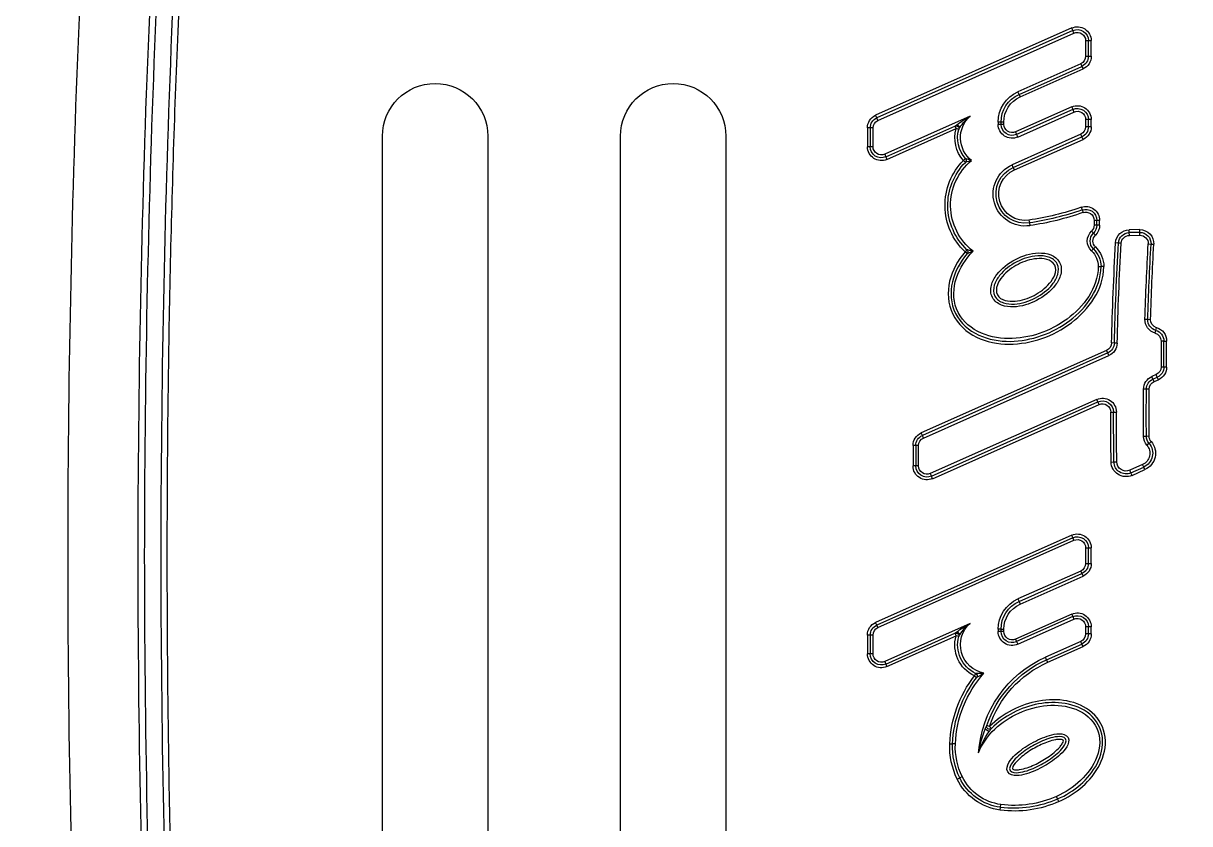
# Model space of a CAD drawing. Header units: inches. Extents: x -11 to 1838, y 0 to 1742.
# Drawn here: x 592.676 to 594.759, y 1070.773 to 1072.201 of the extents above; entities that cross this region are included whole.
import ezdxf

# ---------------------------------------------------------------- set-up
doc = ezdxf.new("R2010")
doc.units = ezdxf.units.IN
doc.header["$LTSCALE"] = 96
doc.header["$MEASUREMENT"] = 0
doc.layers.add('20', color=7, linetype='Continuous')
doc.layers.add('A-Flor-Pfix-Neww', color=7, linetype='Continuous')
doc.layers.add('Hatch', color=254, linetype='Continuous', lineweight=60)

# ---------------------------------------------------------------- blocks, each defined once
blk = doc.blocks.new('foutain-single')
at = {"layer": '20', "color": 7, "linetype": 'Continuous'}
for p, q in [((2492.8781, 1139.2172), (2492.8801, 1139.2217)), ((2493.2281, 1139.0613), (2492.8781, 1139.2172)), ((2492.8801, 1139.2217), (2492.8822, 1139.2263)), ((2492.8801, 1139.2217), (2493.2301, 1139.0659)), ((2492.8822, 1139.2263), (2493.2322, 1139.0705)), ((2492.8473, 1139.1759), (2492.8473, 1139.2037)), ((2492.8523, 1139.2037), (2492.8473, 1139.2037)), ((2492.8523, 1139.1759), (2492.8523, 1139.2037)), ((2492.8573, 1139.2037), (2492.8523, 1139.2037)), ((2492.8573, 1139.2037), (2492.8573, 1139.1759)), ((2492.8523, 1139.1759), (2492.8473, 1139.1759)), ((2492.8573, 1139.1759), (2492.8523, 1139.1759)), ((2492.864, 1139.1578), (2492.862, 1139.1532)), ((2492.9741, 1139.1033), (2492.862, 1139.1532)), ((2492.8661, 1139.1623), (2492.864, 1139.1578)), ((2492.9762, 1139.1078), (2492.864, 1139.1578)), ((2492.8661, 1139.1623), (2492.9782, 1139.1124)), ((2492.9762, 1139.1078), (2492.9741, 1139.1033)), ((2492.9762, 1139.1078), (2492.9782, 1139.1124)), ((2492.8822, 1139.0855), (2492.8801, 1139.0809)), ((2492.8822, 1139.0855), (2492.9825, 1139.0408)), ((2492.8473, 1139.0501), (2492.8473, 1139.0628)), ((2492.8473, 1139.0628), (2492.8523, 1139.0628)), ((2492.8523, 1139.0501), (2492.8523, 1139.0628)), ((2492.8523, 1139.0628), (2492.8573, 1139.0628)), ((2492.8573, 1139.0628), (2492.8573, 1139.0501)), ((2492.8801, 1139.0809), (2492.8781, 1139.0763)), ((2492.9785, 1139.0316), (2492.8781, 1139.0763)), ((2492.8801, 1139.0809), (2492.9805, 1139.0362)), ((2493.0636, 1139.0688), (2493.2161, 1139.0009)), ((2493.2281, 1139.0613), (2493.2301, 1139.0659)), ((2493.2301, 1139.0659), (2493.2322, 1139.0705)), ((2492.8473, 1139.0501), (2492.8523, 1139.0501)), ((2492.8523, 1139.0501), (2492.8573, 1139.0501)), ((2492.9825, 1139.0408), (2492.9805, 1139.0362)), ((2493.0034, 1139.0543), (2493.0034, 1139.0582)), ((2493.0034, 1139.0582), (2493.0084, 1139.0582)), ((2493.0034, 1139.0543), (2493.0084, 1139.0543)), ((2493.0084, 1139.0543), (2493.0084, 1139.0582)), ((2493.0084, 1139.0582), (2493.0134, 1139.0582)), ((2493.0084, 1139.0543), (2493.0134, 1139.0543)), ((2493.0134, 1139.0582), (2493.0134, 1139.0543)), ((2493.0838, 1139.0454), (2493.0886, 1139.0467)), ((2493.0907, 1139.0513), (2493.0886, 1139.0467)), ((2493.212, 1138.9918), (2493.0886, 1139.0467)), ((2493.214, 1138.9963), (2493.0907, 1139.0513)), ((2493.2369, 1139.0144), (2493.2369, 1139.0478)), ((2493.2369, 1139.0478), (2493.2419, 1139.0478)), ((2493.2419, 1139.0478), (2493.2419, 1139.0144)), ((2493.2419, 1139.0478), (2493.2469, 1139.0478)), ((2493.2469, 1139.0478), (2493.2469, 1139.0144)), ((2492.862, 1139.0275), (2492.864, 1139.032)), ((2492.9845, 1138.9729), (2492.862, 1139.0275)), ((2492.864, 1139.032), (2492.8661, 1139.0366)), ((2492.9866, 1138.9775), (2492.864, 1139.032)), ((2492.8661, 1139.0366), (2492.9886, 1138.9821)), ((2492.9805, 1139.0362), (2492.9785, 1139.0316)), ((2493.4996, 1139.0333), (2493.4996, 1137.5333)), ((2493.6876, 1137.5333), (2493.6876, 1139.0333)), ((2493.9246, 1139.0333), (2493.9246, 1137.5333)), ((2494.1126, 1137.5333), (2494.1126, 1139.0333)), ((2493.2161, 1139.0009), (2493.214, 1138.9963)), ((2493.2369, 1139.0144), (2493.2419, 1139.0144)), ((2493.2419, 1139.0144), (2493.2469, 1139.0144)), ((2492.9866, 1138.9775), (2492.9886, 1138.9821)), ((2493.0718, 1138.9933), (2493.0756, 1138.99)), ((2493.072, 1138.9865), (2493.0756, 1138.99)), ((2493.214, 1138.9963), (2493.212, 1138.9918)), ((2492.9845, 1138.9729), (2492.9866, 1138.9775)), ((2492.8637, 1138.9016), (2492.862, 1138.8969)), ((2492.8653, 1138.9063), (2492.8637, 1138.9016)), ((2492.8323, 1138.8743), (2492.8323, 1138.8829)), ((2492.8323, 1138.8829), (2492.8373, 1138.8829)), ((2492.8323, 1138.8743), (2492.8373, 1138.8743)), ((2492.8373, 1138.8743), (2492.8373, 1138.8829)), ((2492.8373, 1138.8829), (2492.8423, 1138.8829)), ((2492.8373, 1138.8743), (2492.8423, 1138.8743)), ((2492.8423, 1138.8829), (2492.8423, 1138.8743)), ((2492.9578, 1138.8784), (2492.9571, 1138.8734)), ((2492.9586, 1138.8833), (2492.9578, 1138.8784)), ((2492.7606, 1138.8614), (2492.7607, 1138.8664)), ((2492.7606, 1138.8614), (2492.7794, 1138.8611)), ((2492.7606, 1138.8564), (2492.7606, 1138.8614)), ((2492.7793, 1138.8561), (2492.7606, 1138.8564)), ((2492.7607, 1138.8664), (2492.7795, 1138.8661)), ((2492.7793, 1138.8561), (2492.7794, 1138.8611)), ((2492.7794, 1138.8611), (2492.7795, 1138.8661)), ((2492.8398, 1138.8565), (2492.8433, 1138.8601)), ((2492.8433, 1138.8601), (2492.8468, 1138.8637)), ((2492.7406, 1138.8405), (2492.7356, 1138.8402)), ((2492.7456, 1138.8408), (2492.7406, 1138.8405)), ((2492.7939, 1138.8422), (2492.7989, 1138.8424)), ((2492.7989, 1138.8424), (2492.8039, 1138.8427)), ((2492.8398, 1138.8355), (2492.8433, 1138.8319)), ((2492.8468, 1138.8283), (2492.8433, 1138.8319)), ((2493.0688, 1138.8236), (2493.0726, 1138.8268)), ((2493.0692, 1138.8305), (2493.0726, 1138.8268)), ((2492.8248, 1138.8005), (2492.8298, 1138.8005)), ((2492.8248, 1138.8003), (2492.8298, 1138.8003)), ((2492.8348, 1138.8004), (2492.8298, 1138.8004)), ((2492.8298, 1138.8003), (2492.8298, 1138.8004)), ((2492.732, 1138.6866), (2492.7307, 1138.6914)), ((2492.7334, 1138.6818), (2492.732, 1138.6866)), ((2492.7464, 1138.7063), (2492.7414, 1138.7061)), ((2492.7514, 1138.7064), (2492.7464, 1138.7063)), ((2492.7127, 1138.6212), (2492.7127, 1138.6676)), ((2492.7177, 1138.6676), (2492.7127, 1138.6676)), ((2492.7177, 1138.6212), (2492.7177, 1138.6676)), ((2492.7177, 1138.6676), (2492.7227, 1138.6676)), ((2492.7227, 1138.6676), (2492.7227, 1138.6212)), ((2492.801, 1138.6639), (2492.806, 1138.664)), ((2492.806, 1138.664), (2492.811, 1138.6641)), ((2492.8157, 1138.6418), (2492.8177, 1138.6463)), ((2492.8177, 1138.6463), (2492.8198, 1138.6509)), ((2492.8177, 1138.6463), (2493.1487, 1138.499)), ((2492.8198, 1138.6509), (2493.1507, 1138.5035)), ((2493.1467, 1138.4944), (2492.8157, 1138.6418)), ((2492.7127, 1138.6212), (2492.7177, 1138.6212)), ((2492.7177, 1138.6212), (2492.7227, 1138.6212)), ((2492.7274, 1138.5985), (2492.7294, 1138.6031)), ((2492.7294, 1138.6031), (2492.7315, 1138.6076)), ((2492.7371, 1138.5997), (2492.7294, 1138.6031)), ((2492.7315, 1138.6076), (2492.7391, 1138.6042)), ((2492.7371, 1138.5997), (2492.7391, 1138.6042)), ((2492.735, 1138.5951), (2492.7274, 1138.5985)), ((2492.735, 1138.5951), (2492.7371, 1138.5997)), ((2492.7438, 1138.5817), (2492.7488, 1138.5818)), ((2492.7488, 1138.5818), (2492.7538, 1138.5818)), ((2492.8353, 1138.5589), (2492.8373, 1138.5634)), ((2492.8373, 1138.5634), (2493.1346, 1138.4311)), ((2492.8075, 1138.5408), (2492.8025, 1138.5408)), ((2492.8125, 1138.5408), (2492.8075, 1138.5408)), ((2492.8333, 1138.5543), (2492.8353, 1138.5589)), ((2493.1306, 1138.4219), (2492.8333, 1138.5543)), ((2493.1326, 1138.4265), (2492.8353, 1138.5589)), ((2493.1467, 1138.4944), (2493.1487, 1138.499)), ((2493.1487, 1138.499), (2493.1507, 1138.5035)), ((2492.7403, 1138.488), (2492.7441, 1138.4847)), ((2492.7439, 1138.4975), (2492.7489, 1138.4974)), ((2492.7441, 1138.4847), (2492.7479, 1138.4814)), ((2492.7489, 1138.4974), (2492.7539, 1138.4974)), ((2493.1555, 1138.4446), (2493.1555, 1138.4809)), ((2493.1555, 1138.4809), (2493.1605, 1138.4809)), ((2493.1605, 1138.4809), (2493.1605, 1138.4446)), ((2493.1605, 1138.4809), (2493.1655, 1138.4809)), ((2493.1655, 1138.4809), (2493.1655, 1138.4446)), ((2492.7515, 1138.438), (2492.7535, 1138.4426)), ((2492.7745, 1138.4278), (2492.7515, 1138.438)), ((2492.7535, 1138.4426), (2492.7556, 1138.4472)), ((2492.7765, 1138.4324), (2492.7535, 1138.4426)), ((2492.7556, 1138.4472), (2492.7786, 1138.4369)), ((2492.7765, 1138.4324), (2492.7786, 1138.4369)), ((2492.8068, 1138.4517), (2492.8018, 1138.4518)), ((2492.8118, 1138.4516), (2492.8068, 1138.4517)), ((2493.1555, 1138.4446), (2493.1605, 1138.4446)), ((2493.1605, 1138.4446), (2493.1655, 1138.4446)), ((2492.7745, 1138.4278), (2492.7765, 1138.4324)), ((2493.1306, 1138.4219), (2493.1326, 1138.4265)), ((2493.1346, 1138.4311), (2493.1326, 1138.4265)), ((2492.8781, 1138.3119), (2492.8801, 1138.3165)), ((2493.2281, 1138.1561), (2492.8781, 1138.3119)), ((2492.8801, 1138.3165), (2492.8822, 1138.3211)), ((2492.8801, 1138.3165), (2493.2301, 1138.1607)), ((2492.8822, 1138.3211), (2493.2322, 1138.1652)), ((2492.8473, 1138.2706), (2492.8473, 1138.2984)), ((2492.8523, 1138.2984), (2492.8473, 1138.2984)), ((2492.8523, 1138.2706), (2492.8523, 1138.2984)), ((2492.8573, 1138.2984), (2492.8523, 1138.2984)), ((2492.8573, 1138.2984), (2492.8573, 1138.2706)), ((2492.8523, 1138.2706), (2492.8473, 1138.2706)), ((2492.8573, 1138.2706), (2492.8523, 1138.2706)), ((2492.864, 1138.2525), (2492.862, 1138.248)), ((2492.8661, 1138.2571), (2492.864, 1138.2525)), ((2492.9762, 1138.2026), (2492.864, 1138.2525)), ((2492.8661, 1138.2571), (2492.9782, 1138.2072)), ((2492.9741, 1138.198), (2492.862, 1138.248)), ((2492.9762, 1138.2026), (2492.9741, 1138.198)), ((2492.9782, 1138.2072), (2492.9762, 1138.2026)), ((2492.8801, 1138.1756), (2492.8781, 1138.1711)), ((2492.9785, 1138.1264), (2492.8781, 1138.1711)), ((2492.8822, 1138.1802), (2492.8801, 1138.1756)), ((2492.8801, 1138.1756), (2492.9805, 1138.131)), ((2492.8822, 1138.1802), (2492.9825, 1138.1355)), ((2492.8473, 1138.1449), (2492.8473, 1138.1576)), ((2492.8473, 1138.1576), (2492.8523, 1138.1576)), ((2492.8523, 1138.1449), (2492.8523, 1138.1576)), ((2492.8523, 1138.1576), (2492.8573, 1138.1576)), ((2492.8573, 1138.1576), (2492.8573, 1138.1449)), ((2493.0034, 1138.149), (2493.0034, 1138.153)), ((2493.0084, 1138.153), (2493.0034, 1138.153)), ((2493.0034, 1138.149), (2493.0084, 1138.149)), ((2493.0084, 1138.149), (2493.0084, 1138.153)), ((2493.0084, 1138.153), (2493.0134, 1138.153)), ((2493.0084, 1138.149), (2493.0134, 1138.149)), ((2493.0134, 1138.153), (2493.0134, 1138.149)), ((2493.0636, 1138.1636), (2493.2161, 1138.0957)), ((2493.0907, 1138.146), (2493.0886, 1138.1415)), ((2493.214, 1138.0911), (2493.0907, 1138.146)), ((2493.2281, 1138.1561), (2493.2301, 1138.1607)), ((2493.2301, 1138.1607), (2493.2322, 1138.1652)), ((2492.8473, 1138.1449), (2492.8523, 1138.1449)), ((2492.8523, 1138.1449), (2492.8573, 1138.1449)), ((2492.862, 1138.1222), (2492.864, 1138.1268)), ((2492.864, 1138.1268), (2492.8661, 1138.1314)), ((2492.927, 1138.0988), (2492.864, 1138.1268)), ((2492.8661, 1138.1314), (2492.9291, 1138.1033)), ((2492.9805, 1138.131), (2492.9785, 1138.1264)), ((2492.9825, 1138.1355), (2492.9805, 1138.131)), ((2493.0838, 1138.1402), (2493.0886, 1138.1415)), ((2493.212, 1138.0865), (2493.0886, 1138.1415)), ((2493.2369, 1138.1092), (2493.2369, 1138.1426)), ((2493.2369, 1138.1426), (2493.2419, 1138.1426)), ((2493.2419, 1138.1426), (2493.2419, 1138.1092)), ((2493.2419, 1138.1426), (2493.2469, 1138.1426)), ((2493.2469, 1138.1426), (2493.2469, 1138.1092)), ((2492.925, 1138.0942), (2492.862, 1138.1222)), ((2492.927, 1138.0988), (2492.9291, 1138.1033)), ((2493.2369, 1138.1092), (2493.2419, 1138.1092)), ((2493.2419, 1138.1092), (2493.2469, 1138.1092)), ((2492.925, 1138.0942), (2492.927, 1138.0988)), ((2493.214, 1138.0911), (2493.212, 1138.0865)), ((2493.2161, 1138.0957), (2493.214, 1138.0911)), ((2493.0519, 1138.0667), (2493.0559, 1138.0698)), ((2493.0537, 1138.0743), (2493.0559, 1138.0698)), ((2493.029, 1137.9795), (2493.0255, 1137.976)), ((2493.029, 1137.9795), (2493.0338, 1137.9811)), ((2493.0899, 1137.9485), (2493.0949, 1137.9487)), ((2493.0999, 1137.9489), (2493.0949, 1137.9487)), ((2493.0821, 1137.8879), (2493.0776, 1137.8901)), ((2493.0866, 1137.8857), (2493.0821, 1137.8879)), ((2492.9074, 1137.8502), (2492.9094, 1137.8548)), ((2492.9054, 1137.8456), (2492.9074, 1137.8502)), ((2493.0091, 1137.8353), (2493.0085, 1137.8403)), ((2493.0097, 1137.8304), (2493.0091, 1137.8353))]:
    blk.add_line(p, q, dxfattribs=at)
for centre, radius, start, end in [((2492.8721, 1139.2037), 0.0248, 66, 180), ((2492.8721, 1139.2037), 0.0198, 66, 180), ((2492.8721, 1139.2037), 0.0148, 66, 180), ((2492.8721, 1139.1759), 0.0248, 180, 246), ((2492.8721, 1139.1759), 0.0198, 180, 246), ((2492.8721, 1139.1759), 0.0148, 180, 246), ((2493.5936, 1139.0333), 0.094, 0, 180), ((2494.0186, 1139.0333), 0.094, 0, 180), ((2492.9541, 1139.0582), 0.0493, 360, 66), ((2492.9541, 1139.0582), 0.0543, 360, 66), ((2492.9541, 1139.0582), 0.0593, 360, 66), ((2492.8721, 1139.0628), 0.0248, 66, 180), ((2492.8721, 1139.0628), 0.0198, 66, 180), ((2492.8721, 1139.0628), 0.0148, 66, 180), ((2493.0294, 1139.0304), 0.0514, 307.8492, 48.3006), ((2492.9645, 1138.8861), 0.2078, 53.7309, 61.5076), ((2493.0169, 1139.0082), 0.0765, 31.8656, 52.3497), ((2493.2221, 1139.0478), 0.0148, 360, 66), ((2493.2221, 1139.0478), 0.0198, 360, 66), ((2493.2221, 1139.0478), 0.0248, 360, 66), ((2492.8721, 1139.0501), 0.0248, 180, 246), ((2492.8721, 1139.0501), 0.0198, 180, 246), ((2492.8721, 1139.0501), 0.0148, 180, 246), ((2492.9886, 1139.0543), 0.0248, 246, 360), ((2492.9886, 1139.0543), 0.0198, 246, 360), ((2492.9886, 1139.0543), 0.0148, 246, 360), ((2493.0294, 1139.0304), 0.0564, 318.7701, 15.39), ((2493.0294, 1139.0304), 0.0614, 318.7701, 15.39), ((2493.0058, 1139.0007), 0.0899, 29.8207, 32.2072), ((2493.0013, 1138.935), 0.1466, 52.4442, 54.0205), ((2493.2221, 1139.0144), 0.0248, 246, 360), ((2493.2221, 1139.0144), 0.0198, 246, 360), ((2493.2221, 1139.0144), 0.0148, 246, 360), ((2492.9654, 1138.9299), 0.0571, 261.6728, 66), ((2492.9944, 1138.9099), 0.104, 307.915, 50.2495), ((2492.9841, 1139.2537), 0.2748, 286.2343, 288.6118), ((2493.1707, 1139.3282), 0.3557, 252.034, 253.9004), ((2492.9944, 1138.9099), 0.109, 313.2912, 44.6244), ((2493.0756, 1138.99), 0.005, 138.7701, 224.6244), ((2492.9944, 1138.9099), 0.114, 313.2912, 44.6244), ((2492.9654, 1138.9299), 0.0521, 261.6728, 66), ((2492.9654, 1138.9299), 0.0471, 261.6728, 66), ((2492.8571, 1138.8829), 0.0248, 70.6395, 180), ((2492.8571, 1138.8829), 0.0198, 70.6395, 180), ((2492.8571, 1138.8829), 0.0148, 70.6395, 180), ((2493.0309, 1139.3775), 0.5094, 250.6395, 261.6728), ((2493.0309, 1139.3775), 0.5044, 250.6395, 261.6728), ((2493.0309, 1139.3775), 0.4994, 250.6395, 261.6728), ((2492.8571, 1138.8743), 0.0248, 180, 225.732), ((2492.8571, 1138.8743), 0.0198, 180, 225.732), ((2492.8571, 1138.8743), 0.0148, 180, 225.732), ((2492.7604, 1138.8416), 0.0248, 89.2559, 183.1749), ((2492.7604, 1138.8416), 0.0198, 89.2559, 183.1749), ((2492.7604, 1138.8416), 0.0148, 89.2559, 183.1749), ((2492.7791, 1138.8413), 0.0148, 3.2026, 89.2559), ((2492.7791, 1138.8413), 0.0198, 3.2026, 89.2559), ((2492.7791, 1138.8413), 0.0248, 3.2026, 89.2559), ((2492.8296, 1138.846), 0.0147, 314.2679, 45.732), ((2492.8296, 1138.846), 0.0197, 314.2679, 45.732), ((2492.8296, 1138.846), 0.0247, 314.2679, 45.732), ((2487.2748, 1138.5373), 5.4692, 1.7688, 3.1749), ((2487.2748, 1138.5373), 5.4742, 1.7688, 3.1749), ((2487.2748, 1138.5373), 5.4792, 1.7688, 3.1749), ((2487.3332, 1138.5366), 5.4692, 1.3332, 3.2026), ((2487.3332, 1138.5366), 5.4742, 1.3332, 3.2026), ((2487.3332, 1138.5366), 5.4792, 1.3332, 3.2026), ((2492.8746, 1138.7998), 0.0498, 134.2679, 179.1581), ((2492.8746, 1138.7998), 0.0448, 134.2679, 179.1581), ((2492.8746, 1138.7998), 0.0398, 134.2679, 179.1581), ((2493.0726, 1138.8268), 0.005, 133.2912, 220.025), ((2492.8348, 1138.8004), 0.01, 179.1581, 180.592), ((2492.8746, 1138.7998), 0.0448, 179.1581, 179.2393), ((2492.7375, 1138.6676), 0.0248, 105.958, 180), ((2492.7375, 1138.6676), 0.0198, 105.958, 180), ((2492.7266, 1138.7056), 0.0148, 285.958, 1.7688), ((2492.7266, 1138.7056), 0.0198, 285.958, 1.7688), ((2492.7266, 1138.7056), 0.0248, 285.958, 1.7688), ((2492.7375, 1138.6676), 0.0148, 105.958, 180), ((2492.8258, 1138.6644), 0.0248, 181.3332, 246), ((2492.8258, 1138.6644), 0.0198, 181.3332, 246), ((2492.8258, 1138.6644), 0.0148, 181.3332, 246), ((2492.7375, 1138.6212), 0.0248, 180, 246), ((2492.7375, 1138.6212), 0.0198, 180, 246), ((2492.7375, 1138.6212), 0.0148, 180, 246), ((2492.729, 1138.5816), 0.0248, 0.4654, 66), ((2492.729, 1138.5816), 0.0148, 0.4654, 66), ((2492.729, 1138.5816), 0.0198, 0.4654, 66), ((2487.2748, 1138.5373), 5.4692, 359.583, 0.4654), ((2487.2748, 1138.5373), 5.4742, 359.583, 0.4654), ((2487.2748, 1138.5373), 5.4792, 359.583, 0.4654), ((2492.8273, 1138.5408), 0.0248, 66, 180.0436), ((2487.3332, 1138.5366), 5.4692, 359.1113, 0.0436), ((2487.3332, 1138.5366), 5.4742, 359.1113, 0.0436), ((2492.8273, 1138.5408), 0.0198, 66, 180.0436), ((2487.3332, 1138.5366), 5.4792, 359.1113, 0.0436), ((2492.8273, 1138.5408), 0.0148, 66, 180.0436), ((2493.1407, 1138.4809), 0.0198, 360, 66), ((2493.1407, 1138.4809), 0.0248, 360, 66), ((2492.7645, 1138.4672), 0.0319, 139.3558, 246), ((2492.7645, 1138.4672), 0.0269, 139.3558, 246), ((2492.7291, 1138.4976), 0.0148, 319.3558, 359.583), ((2492.7645, 1138.4672), 0.0219, 139.3558, 246), ((2492.7291, 1138.4976), 0.0198, 319.3558, 359.583), ((2492.7291, 1138.4976), 0.0248, 319.3558, 359.583), ((2493.1407, 1138.4809), 0.0148, 360, 66), ((2492.7853, 1138.452), 0.0265, 246, 359.1113), ((2492.7853, 1138.452), 0.0215, 246, 359.1113), ((2492.7853, 1138.452), 0.0165, 246, 359.1113), ((2493.1407, 1138.4446), 0.0248, 246, 360), ((2493.1407, 1138.4446), 0.0198, 246, 360), ((2493.1407, 1138.4446), 0.0148, 246, 360), ((2492.8721, 1138.2984), 0.0248, 66, 180), ((2492.8721, 1138.2984), 0.0198, 66, 180), ((2492.8721, 1138.2984), 0.0148, 66, 180), ((2492.8721, 1138.2706), 0.0248, 180, 246), ((2492.8721, 1138.2706), 0.0198, 180, 246), ((2492.8721, 1138.2706), 0.0148, 180, 246), ((2492.9541, 1138.153), 0.0493, 360, 66), ((2492.9541, 1138.153), 0.0543, 360, 66), ((2492.9541, 1138.153), 0.0593, 360, 66), ((2492.8721, 1138.1576), 0.0248, 66, 180), ((2492.8721, 1138.1576), 0.0198, 66, 180), ((2492.8721, 1138.1576), 0.0148, 66, 180), ((2492.9886, 1138.149), 0.0248, 246, 360), ((2492.9886, 1138.149), 0.0198, 246, 360), ((2492.9886, 1138.149), 0.0148, 246, 360), ((2493.0294, 1138.1252), 0.0514, 280.519, 48.3006), ((2492.9645, 1137.9809), 0.2078, 53.7309, 61.5076), ((2493.0169, 1138.103), 0.0765, 31.8656, 52.3497), ((2493.0012, 1138.0298), 0.1467, 52.4445, 54.0202), ((2493.2221, 1138.1426), 0.0148, 360, 66), ((2493.2221, 1138.1426), 0.0198, 360, 66), ((2493.2221, 1138.1426), 0.0248, 360, 66), ((2492.8721, 1138.1449), 0.0248, 180, 246), ((2492.8721, 1138.1449), 0.0198, 180, 246), ((2492.8721, 1138.1449), 0.0148, 180, 246), ((2493.0294, 1138.1252), 0.0564, 295.5206, 15.39), ((2493.0294, 1138.1252), 0.0614, 295.5206, 15.39), ((2493.0058, 1138.0954), 0.0899, 29.8207, 32.2072), ((2492.8469, 1137.9188), 0.202, 3.8562, 66), ((2493.2221, 1138.1092), 0.0248, 246, 360), ((2493.2221, 1138.1092), 0.0198, 246, 360), ((2493.2221, 1138.1092), 0.0148, 246, 360), ((2492.8469, 1137.9188), 0.192, 18.4515, 66), ((2492.8469, 1137.9188), 0.197, 18.4515, 66), ((2492.8892, 1137.9407), 0.2008, 2.2168, 41.8395), ((2493.0493, 1138.1981), 0.1239, 265.1587, 272.0636), ((2493.2153, 1138.3516), 0.3284, 237.4858, 240.16), ((2493.0559, 1138.0698), 0.005, 115.5206, 217.7552), ((2492.8892, 1137.9407), 0.2058, 2.2168, 37.7552), ((2492.8892, 1137.9407), 0.2108, 2.2168, 37.7552), ((2492.949, 1137.9398), 0.0944, 21.9945, 25.9981), ((2492.9487, 1137.9145), 0.0984, 35.0658, 38.6962), ((2493.0276, 1137.9824), 0.0115, 278.3848, 320.6265), ((2492.9261, 1137.8957), 0.1277, 16.6826, 36.1467), ((2492.8795, 1137.908), 0.1707, 8.1939, 23.1413), ((2492.9671, 1137.9437), 0.1229, 334.1112, 2.2168), ((2492.9671, 1137.9437), 0.1279, 334.1112, 2.2168), ((2492.9671, 1137.9437), 0.1329, 334.1112, 2.2168), ((2492.997, 1137.9292), 0.0896, 277.3587, 334.1112), ((2492.997, 1137.9292), 0.0946, 277.3587, 334.1112), ((2492.997, 1137.9292), 0.0996, 277.3587, 334.1112), ((2492.9847, 1138.0239), 0.1852, 246, 277.3587), ((2492.9847, 1138.0239), 0.1952, 246, 277.3587), ((2492.9847, 1138.0239), 0.1902, 246, 277.3587)]:
    blk.add_arc(centre, radius, start, end, dxfattribs=at)
for centre in [(2493.0857, 1139.0499), (2493.0857, 1138.1447)]:
    blk.add_ellipse(centre, major_axis=(0.00368, 0.00338), ratio=0.497524, start_param=0.716851, end_param=2.424742, dxfattribs=at)
for points, knots in [([(2493.1773, 1145.3934), (2493.4909, 1144.8621), (2493.7246, 1144.2997), (2494.1042, 1143.1407), (2494.2489, 1142.5421), (2494.471, 1141.3383), (2494.5489, 1140.7295), (2494.6508, 1139.5085), (2494.6741, 1138.8965), (2494.6746, 1138.2834)], [0, 0, 0, 0, 0.25, 0.25, 0.5, 0.5, 0.75, 0.75, 1, 1, 1, 1]), ([(2493.0696, 1145.3295), (2493.3804, 1144.803), (2493.6112, 1144.2455), (2493.9863, 1143.0967), (2494.1291, 1142.5034), (2494.3484, 1141.3105), (2494.4253, 1140.7072), (2494.5259, 1139.4972), (2494.5489, 1138.8908), (2494.5495, 1138.2834)], [0, 0, 0, 0, 0.25, 0.25, 0.5, 0.5, 0.75, 0.75, 1, 1, 1, 1]), ([(2494.5078, 1138.2832), (2494.5073, 1138.8889), (2494.4844, 1139.4935), (2494.3842, 1140.6997), (2494.3077, 1141.3012), (2494.0893, 1142.4905), (2493.947, 1143.082), (2493.6669, 1143.941), (2493.5623, 1144.223), (2493.3234, 1144.7754), (2493.1887, 1145.0457), (2493.0338, 1145.3082)], [0, 0, 0, 0, 0.25, 0.25, 0.5, 0.5, 0.75, 0.75, 0.875, 0.875, 1, 1, 1, 1]), ([(2493.0596, 1145.3235), (2493.37, 1144.7976), (2493.6005, 1144.2407), (2493.9751, 1143.0932), (2494.1178, 1142.5005), (2494.3368, 1141.3089), (2494.4136, 1140.7066), (2494.5142, 1139.4969), (2494.5372, 1138.8902), (2494.5378, 1138.2834)], [0, 0, 0, 0, 0.25, 0.25, 0.5, 0.5, 0.75, 0.75, 1, 1, 1, 1]), ([(2494.4969, 1138.2833), (2494.4967, 1138.4348), (2494.4954, 1138.5864), (2494.4894, 1138.8892), (2494.4849, 1139.0404), (2494.4666, 1139.4935), (2494.4483, 1139.7949), (2494.3983, 1140.396), (2494.3667, 1140.6958), (2494.2888, 1141.2936), (2494.2427, 1141.5917), (2494.1336, 1142.1859), (2494.0708, 1142.4819), (2493.9798, 1142.8505), (2493.9609, 1142.9242), (2493.922, 1143.071), (2493.902, 1143.1442), (2493.8398, 1143.3628), (2493.7958, 1143.5076), (2493.6552, 1143.9383), (2493.5503, 1144.2209), (2493.3707, 1144.6359), (2493.3071, 1144.7727), (2493.2052, 1144.9751), (2493.1701, 1145.0422), (2493.1156, 1145.142), (2493.0971, 1145.1752), (2493.0784, 1145.2082), (2493.0596, 1145.2411), (2493.0404, 1145.274), (2493.021, 1145.3069)], [0, 0, 0, 0, 0.059702, 0.059702, 0.119403, 0.119403, 0.238807, 0.238807, 0.35821, 0.35821, 0.477613, 0.477613, 0.597016, 0.597016, 0.626867, 0.626867, 0.656718, 0.656718, 0.71642, 0.71642, 0.835823, 0.835823, 0.895525, 0.895525, 0.925375, 0.925375, 0.940301, 0.940301, 0.940301, 1, 1, 1, 1]), ([(2493.0907, 1139.0513), (2493.0889, 1139.0521), (2493.0868, 1139.0517), (2493.0839, 1139.0493), (2493.0833, 1139.0472), (2493.0838, 1139.0454)], [0, 0, 0, 0, 0.5, 0.5, 1, 1, 1, 1]), ([(2493.0726, 1138.8268), (2493.0856, 1138.8114), (2493.0956, 1138.7936), (2493.1047, 1138.7547), (2493.1033, 1138.7337), (2493.0858, 1138.6975), (2493.0702, 1138.6833), (2493.0342, 1138.6658), (2493.0139, 1138.662), (2492.9543, 1138.662), (2492.9144, 1138.6762), (2492.867, 1138.712), (2492.8529, 1138.7267), (2492.8319, 1138.7606), (2492.825, 1138.7801), (2492.8248, 1138.8003)], [0, 0, 0, 0, 0.125, 0.125, 0.25, 0.25, 0.375, 0.375, 0.5, 0.5, 0.75, 0.75, 0.875, 0.875, 1, 1, 1, 1]), ([(2493.0688, 1138.8236), (2493.0812, 1138.8089), (2493.0908, 1138.7917), (2493.0996, 1138.7542), (2493.0983, 1138.7342), (2493.0809, 1138.6995), (2493.0657, 1138.6863), (2493.0308, 1138.6701), (2493.0113, 1138.6668), (2492.9541, 1138.6674), (2492.9159, 1138.6813), (2492.8705, 1138.7156), (2492.8569, 1138.7297), (2492.8367, 1138.7622), (2492.83, 1138.7809), (2492.8298, 1138.8003)], [0, 0, 0, 0, 0.125, 0.125, 0.25, 0.25, 0.375, 0.375, 0.5, 0.5, 0.75, 0.75, 0.875, 0.875, 1, 1, 1, 1]), ([(2492.8348, 1138.8004), (2492.835, 1138.7814), (2492.8418, 1138.7631), (2492.862, 1138.7315), (2492.8754, 1138.7179), (2492.9204, 1138.6848), (2492.958, 1138.6716), (2493.0141, 1138.6722), (2493.0331, 1138.6759), (2493.0667, 1138.6933), (2493.0809, 1138.7075), (2493.0946, 1138.7425), (2493.0939, 1138.7624), (2493.0821, 1138.7981), (2493.0715, 1138.8141), (2493.0584, 1138.8278)], [0, 0, 0, 0, 0.125, 0.125, 0.25, 0.25, 0.5, 0.5, 0.625, 0.625, 0.75, 0.75, 0.875, 0.875, 1, 1, 1, 1]), ([(2492.9038, 1138.8078), (2492.9105, 1138.8208), (2492.9269, 1138.8252), (2492.9558, 1138.8242), (2492.9698, 1138.8198), (2492.9955, 1138.8065), (2493.0073, 1138.7975), (2493.0203, 1138.7803), (2493.0239, 1138.7738), (2493.0274, 1138.7598), (2493.0271, 1138.752), (2493.0204, 1138.739), (2493.0142, 1138.7343), (2493.0007, 1138.7291), (2492.9933, 1138.7283), (2492.9715, 1138.729), (2492.9576, 1138.7334), (2492.9319, 1138.7468), (2492.9202, 1138.7557), (2492.9072, 1138.773), (2492.9036, 1138.7794), (2492.9001, 1138.7935), (2492.9004, 1138.8012), (2492.9038, 1138.8078)], [0, 0, 0, 0, 0.125, 0.125, 0.25, 0.25, 0.375, 0.375, 0.4375, 0.4375, 0.5, 0.5, 0.5625, 0.5625, 0.625, 0.625, 0.75, 0.75, 0.875, 0.875, 0.9375, 0.9375, 1, 1, 1, 1]), ([(2492.9082, 1138.8054), (2492.9051, 1138.7995), (2492.9053, 1138.7924), (2492.909, 1138.7798), (2492.9125, 1138.774), (2492.9247, 1138.7586), (2492.9354, 1138.7506), (2492.9587, 1138.7385), (2492.9713, 1138.7344), (2492.9911, 1138.7332), (2492.9979, 1138.7337), (2493.0103, 1138.7379), (2493.0162, 1138.7419), (2493.0224, 1138.7537), (2493.0223, 1138.7608), (2493.0185, 1138.7734), (2493.015, 1138.7792), (2493.0028, 1138.7946), (2492.9921, 1138.8027), (2492.9687, 1138.8148), (2492.956, 1138.8189), (2492.9363, 1138.82), (2492.9296, 1138.8195), (2492.9171, 1138.8153), (2492.9113, 1138.8114), (2492.9082, 1138.8054)], [0, 0, 0, 0, 0.0625, 0.0625, 0.125, 0.125, 0.25, 0.25, 0.375, 0.375, 0.4375, 0.4375, 0.5, 0.5, 0.5625, 0.5625, 0.625, 0.625, 0.75, 0.75, 0.875, 0.875, 0.9375, 0.9375, 1, 1, 1, 1]), ([(2492.9126, 1138.8031), (2492.9099, 1138.7978), (2492.9105, 1138.7913), (2492.9145, 1138.7801), (2492.9179, 1138.7751), (2492.9293, 1138.7615), (2492.939, 1138.7544), (2492.9599, 1138.7435), (2492.9713, 1138.7397), (2492.9891, 1138.7382), (2492.9952, 1138.7384), (2493.0066, 1138.7416), (2493.0122, 1138.7449), (2493.0177, 1138.7556), (2493.017, 1138.7621), (2493.0129, 1138.7732), (2493.0096, 1138.7783), (2492.9982, 1138.7918), (2492.9885, 1138.7989), (2492.9676, 1138.8097), (2492.9563, 1138.8135), (2492.9386, 1138.815), (2492.9325, 1138.8148), (2492.9211, 1138.8117), (2492.9154, 1138.8085), (2492.9126, 1138.8031)], [0, 0, 0, 0, 0.0625, 0.0625, 0.125, 0.125, 0.25, 0.25, 0.375, 0.375, 0.4375, 0.4375, 0.5, 0.5, 0.5625, 0.5625, 0.625, 0.625, 0.75, 0.75, 0.875, 0.875, 0.9375, 0.9375, 1, 1, 1, 1]), ([(2493.0584, 1138.8278), (2493.0605, 1138.8283), (2493.0627, 1138.8288), (2493.0657, 1138.8296), (2493.0667, 1138.8298), (2493.0684, 1138.8303), (2493.0692, 1138.8305), (2493.0692, 1138.8305)], [0, 0, 0, 0, 0.5, 0.5, 0.75, 0.75, 1, 1, 1, 1]), ([(2493.0688, 1138.8236), (2493.0688, 1138.8236), (2493.0681, 1138.8239), (2493.0664, 1138.8246), (2493.0654, 1138.825), (2493.0625, 1138.8261), (2493.0604, 1138.8269), (2493.0584, 1138.8278)], [0, 0, 0, 0, 0.25, 0.25, 0.5, 0.5, 1, 1, 1, 1]), ([(2493.021, 1131.2598), (2493.0404, 1131.2925), (2493.0595, 1131.3254), (2493.0783, 1131.3583), (2493.097, 1131.3912), (2493.1155, 1131.4243), (2493.1699, 1131.524), (2493.2049, 1131.5909), (2493.3066, 1131.7929), (2493.37, 1131.9293), (2493.5491, 1132.3429), (2493.6538, 1132.6242), (2493.8406, 1133.1958), (2493.9227, 1133.4859), (2494.0318, 1133.9264), (2494.0659, 1134.0743), (2494.1294, 1134.3704), (2494.1589, 1134.5188), (2494.2411, 1134.9651), (2494.2875, 1135.2641), (2494.3464, 1135.7144), (2494.3641, 1135.8648), (2494.3962, 1136.1662), (2494.4104, 1136.3171), (2494.4482, 1136.7699), (2494.4666, 1137.0722), (2494.4848, 1137.526), (2494.4894, 1137.6774), (2494.4924, 1137.8288), (2494.4954, 1137.9802), (2494.4967, 1138.1317), (2494.4969, 1138.2833)], [0, 0, 0, 0, 0.080808, 0.080808, 0.080808, 0.090909, 0.090909, 0.111111, 0.111111, 0.151515, 0.151515, 0.232323, 0.232323, 0.313131, 0.313131, 0.353535, 0.353535, 0.393939, 0.393939, 0.474747, 0.474747, 0.515152, 0.515152, 0.555556, 0.555556, 0.636364, 0.636364, 0.676768, 0.676768, 0.676768, 1, 1, 1, 1]), ([(2493.0338, 1131.2583), (2493.3428, 1131.7817), (2493.5737, 1132.3391), (2493.949, 1133.4914), (2494.0902, 1134.0802), (2494.3086, 1135.2719), (2494.3847, 1135.8716), (2494.4844, 1137.0742), (2494.5073, 1137.6778), (2494.5078, 1138.2832)], [0, 0, 0, 0, 0.25, 0.25, 0.5, 0.5, 0.75, 0.75, 1, 1, 1, 1]), ([(2494.5378, 1138.2834), (2494.5372, 1137.6771), (2494.5143, 1137.0725), (2494.4144, 1135.8679), (2494.3383, 1135.2672), (2494.1195, 1134.0736), (2493.9782, 1133.4842), (2493.6961, 1132.618), (2493.5905, 1132.3334), (2493.3499, 1131.7769), (2493.214, 1131.5047), (2493.0596, 1131.243)], [0, 0, 0, 0, 0.25, 0.25, 0.5, 0.5, 0.75, 0.75, 0.875, 0.875, 1, 1, 1, 1]), ([(2494.5495, 1138.2834), (2494.5489, 1137.6762), (2494.5259, 1137.0707), (2494.4258, 1135.8643), (2494.3495, 1135.2628), (2494.1301, 1134.0674), (2493.9883, 1133.4769), (2493.6114, 1132.3211), (2493.3796, 1131.7621), (2493.0696, 1131.2371)], [0, 0, 0, 0, 0.25, 0.25, 0.5, 0.5, 0.75, 0.75, 1, 1, 1, 1]), ([(2494.6746, 1138.2834), (2494.6741, 1137.6704), (2494.6508, 1137.0592), (2494.5746, 1136.1454), (2494.5426, 1135.8413), (2494.4632, 1135.2342), (2494.4161, 1134.9309), (2494.3051, 1134.3286), (2494.2412, 1134.0293), (2494.094, 1133.4351), (2494.0103, 1133.1395), (2493.7246, 1132.2666), (2493.4902, 1131.7033), (2493.1773, 1131.1732)], [0, 0, 0, 0, 0.25, 0.25, 0.375, 0.375, 0.5, 0.5, 0.625, 0.625, 0.75, 0.75, 1, 1, 1, 1]), ([(2493.0907, 1138.146), (2493.0889, 1138.1468), (2493.0868, 1138.1465), (2493.0839, 1138.144), (2493.0833, 1138.142), (2493.0838, 1138.1402)], [0, 0, 0, 0, 0.5, 0.5, 1, 1, 1, 1]), ([(2492.9054, 1137.8456), (2492.8745, 1137.8594), (2492.8474, 1137.8815), (2492.8246, 1137.9268), (2492.8205, 1137.9437), (2492.8245, 1137.9773), (2492.8329, 1137.9929), (2492.8583, 1138.0154), (2492.8743, 1138.0221), (2492.9073, 1138.0283), (2492.9243, 1138.0279), (2492.9739, 1138.0191), (2493.0051, 1138.0034), (2493.029, 1137.9795)], [0, 0, 0, 0, 0.25, 0.25, 0.375, 0.375, 0.5, 0.5, 0.625, 0.625, 0.75, 0.75, 1, 1, 1, 1]), ([(2492.9074, 1137.8502), (2492.8779, 1137.8633), (2492.8518, 1137.8844), (2492.8296, 1137.9275), (2492.8256, 1137.9437), (2492.8293, 1137.9759), (2492.8375, 1137.9908), (2492.8623, 1138.0119), (2492.8777, 1138.0179), (2492.9095, 1138.0233), (2492.9257, 1138.0228), (2492.9731, 1138.0138), (2493.0029, 1137.9986), (2493.0255, 1137.976)], [0, 0, 0, 0, 0.25, 0.25, 0.375, 0.375, 0.5, 0.5, 0.625, 0.625, 0.75, 0.75, 1, 1, 1, 1]), ([(2493.0485, 1137.9323), (2493.0425, 1137.9488), (2493.0318, 1137.9632), (2493.0068, 1137.9869), (2492.9921, 1137.9965), (2492.9447, 1138.0178), (2492.9073, 1138.023), (2492.8588, 1138.004), (2492.8441, 1137.9921), (2492.83, 1137.9605), (2492.831, 1137.9417), (2492.8431, 1137.9093), (2492.8537, 1137.895), (2492.8791, 1137.8712), (2492.8935, 1137.8619), (2492.9094, 1137.8548)], [0, 0, 0, 0, 0.125, 0.125, 0.25, 0.25, 0.5, 0.5, 0.625, 0.625, 0.75, 0.75, 0.875, 0.875, 1, 1, 1, 1]), ([(2493.0255, 1137.976), (2493.0263, 1137.9752), (2493.0274, 1137.9747), (2493.0296, 1137.9744), (2493.0307, 1137.9747), (2493.0326, 1137.9759), (2493.0334, 1137.9768), (2493.0341, 1137.9789), (2493.0341, 1137.9801), (2493.0338, 1137.9811)], [0, 0, 0, 0, 0.25, 0.25, 0.5, 0.5, 0.75, 0.75, 1, 1, 1, 1]), ([(2492.8888, 1137.9599), (2492.8918, 1137.9651), (2492.8986, 1137.9667), (2492.9104, 1137.9665), (2492.9163, 1137.9652), (2492.9332, 1137.9603), (2492.9441, 1137.9553), (2492.9645, 1137.9436), (2492.9742, 1137.937), (2492.9872, 1137.9248), (2492.9913, 1137.9204), (2492.9973, 1137.9103), (2492.9994, 1137.9037), (2492.9932, 1137.8934), (2492.9864, 1137.8919), (2492.9746, 1137.8921), (2492.9688, 1137.8934), (2492.9519, 1137.8984), (2492.9412, 1137.9033), (2492.9208, 1137.915), (2492.9112, 1137.9215), (2492.8983, 1137.9335), (2492.8942, 1137.9379), (2492.888, 1137.9481), (2492.8858, 1137.9546), (2492.8888, 1137.9599)], [0, 0, 0, 0, 0.0625, 0.0625, 0.125, 0.125, 0.25, 0.25, 0.375, 0.375, 0.4375, 0.4375, 0.5, 0.5, 0.5625, 0.5625, 0.625, 0.625, 0.75, 0.75, 0.875, 0.875, 0.9375, 0.9375, 1, 1, 1, 1]), ([(2492.8932, 1137.9574), (2492.8905, 1137.9527), (2492.8941, 1137.9471), (2492.9004, 1137.9385), (2492.9041, 1137.9348), (2492.9158, 1137.9245), (2492.9244, 1137.9186), (2492.9425, 1137.9083), (2492.952, 1137.9039), (2492.9669, 1137.8991), (2492.9721, 1137.8978), (2492.9825, 1137.8967), (2492.9891, 1137.8965), (2492.9948, 1137.9056), (2492.9912, 1137.9113), (2492.9851, 1137.9198), (2492.9813, 1137.9236), (2492.9695, 1137.9341), (2492.9608, 1137.9399), (2492.9427, 1137.9503), (2492.9331, 1137.9548), (2492.9182, 1137.9596), (2492.9131, 1137.9609), (2492.9025, 1137.9619), (2492.8958, 1137.9621), (2492.8932, 1137.9574)], [0, 0, 0, 0, 0.0625, 0.0625, 0.125, 0.125, 0.25, 0.25, 0.375, 0.375, 0.4375, 0.4375, 0.5, 0.5, 0.5625, 0.5625, 0.625, 0.625, 0.75, 0.75, 0.875, 0.875, 0.9375, 0.9375, 1, 1, 1, 1]), ([(2492.8975, 1137.9549), (2492.8963, 1137.9528), (2492.8983, 1137.9503), (2492.9007, 1137.9464), (2492.9021, 1137.9445), (2492.9067, 1137.9392), (2492.9101, 1137.9361), (2492.9208, 1137.9272), (2492.9285, 1137.922), (2492.9446, 1137.9129), (2492.953, 1137.909), (2492.9662, 1137.9045), (2492.9707, 1137.9032), (2492.9776, 1137.9022), (2492.9799, 1137.9019), (2492.9846, 1137.9021), (2492.988, 1137.9025), (2492.9875, 1137.9094), (2492.984, 1137.9131), (2492.9779, 1137.9199), (2492.9746, 1137.923), (2492.9641, 1137.9316), (2492.9566, 1137.9367), (2492.9407, 1137.9456), (2492.9326, 1137.9494), (2492.9197, 1137.9539), (2492.9153, 1137.9551), (2492.9086, 1137.9563), (2492.9063, 1137.9566), (2492.9017, 1137.9566), (2492.8987, 1137.957), (2492.8975, 1137.9549)], [0, 0, 0, 0, 0.03125, 0.03125, 0.0625, 0.0625, 0.125, 0.125, 0.25, 0.25, 0.375, 0.375, 0.4375, 0.4375, 0.46875, 0.46875, 0.5, 0.5, 0.5625, 0.5625, 0.625, 0.625, 0.75, 0.75, 0.875, 0.875, 0.9375, 0.9375, 0.96875, 0.96875, 1, 1, 1, 1])]:
    blk.add_open_spline(points, degree=3, knots=knots, dxfattribs=at)

msp = doc.modelspace()

# ---------------------------------------------------------------- hatches: boundary and pattern name
at = {"layer": 'Hatch'}
h = msp.add_hatch(color=254, dxfattribs=at)
h.dxf.hatch_style = 1
h.paths.add_polyline_path([(1.0277, 1585), (1.0278, 1590.2088), (1.0277, 1740.9862), (147.7025, 1740.9862), (183.4893, 1740.9862), (181, 1740.9862), (217.25, 1740.9862), (217.25, 1741.9862), (420.75, 1741.9862), (420.75, 1740.9862), (457.25, 1740.9862), (457.25, 1741.9862), (660.75, 1741.9862), (660.75, 1740.9862), (697.25, 1740.9862), (697.25, 1741.9862), (900.75, 1741.9862), (900.75, 1740.9862), (937.25, 1740.9862), (937.25, 1741.9862), (1140.75, 1741.9862), (1140.75, 1740.9862), (1177.25, 1740.9862), (1177.25, 1741.9862), (1380.75, 1741.9862), (1380.75, 1740.9862), (1417.25, 1740.9862), (1417.25, 1741.9862), (1620.75, 1741.9862), (1620.75, 1740.9862), (1836.9723, 1741), (1836.9723, 1568.75), (1838.027, 1568.75), (1838.027, 173.25), (1837.0358, 173.25), (1837.0358, 1), (1620.777, 1), (1620.777, 0), (1417.277, 0), (1417.277, 1), (1380.7502, 1.0822), (1380.7477, 0), (1177.25, 0), (1177.25, 1), (1140.723, 1), (1140.723, 0), (937.223, 0), (937.223, 1), (900.723, 1), (900.723, 0), (697.223, 0), (697.223, 1), (660.723, 1), (660.723, 0), (457.223, 0), (457.223, 1), (420.723, 1), (420.723, 0), (181, 0), (164.5118, 35.358), (114.4484, 12.0124), (-11.4956, 282.0992), (60.7161, 315.7724), (22.2577, 398.2468), (21.8532, 398.0132), (1.0306, 398), (1.0197, 415.2277), (0, 415.2277), (0, 1568.75), (1.0277, 1568.75)])
h.paths.add_polyline_path([(513, 1125.9723), (511, 1125.7435), (511, 910.1424), (485.4864, 910.1424), (484, 724), (513, 724), (511.8374, 454.4747), (633.1871, 454.5064), (634.7094, 454.4906), (602.8319, 454.4906), (602.8319, 532.5625), (681.5016, 532.5629), (681.5, 644.9989), (576.28, 645), (576.28, 739), (681.5, 739.0625), (900.268, 738.9375), (900.268, 738.875), (1108, 739), (1275.25, 739), (1275.25, 738.9587), (1324, 739.0413), (1349.955, 739), (1349.955, 872.9905), (1326.6476, 873.004), (1327.5, 976), (1350.4773, 976), (1350.5, 1009.4862), (1350.5, 1069.4714), (1324, 1069.4714), (1327.0172, 1125.6337), (1265.5, 1125.8297), (1265.5, 1126), (572.499, 1126), (572.499, 1126.1684)], flags=16)

# ---------------------------------------------------------------- block references
at = {"layer": 'A-Flor-Pfix-Neww', "xscale": -1}
msp.add_blockref('foutain-single', (3087.4301, -67.0333), dxfattribs=at)

doc.saveas('drawing.dxf')
